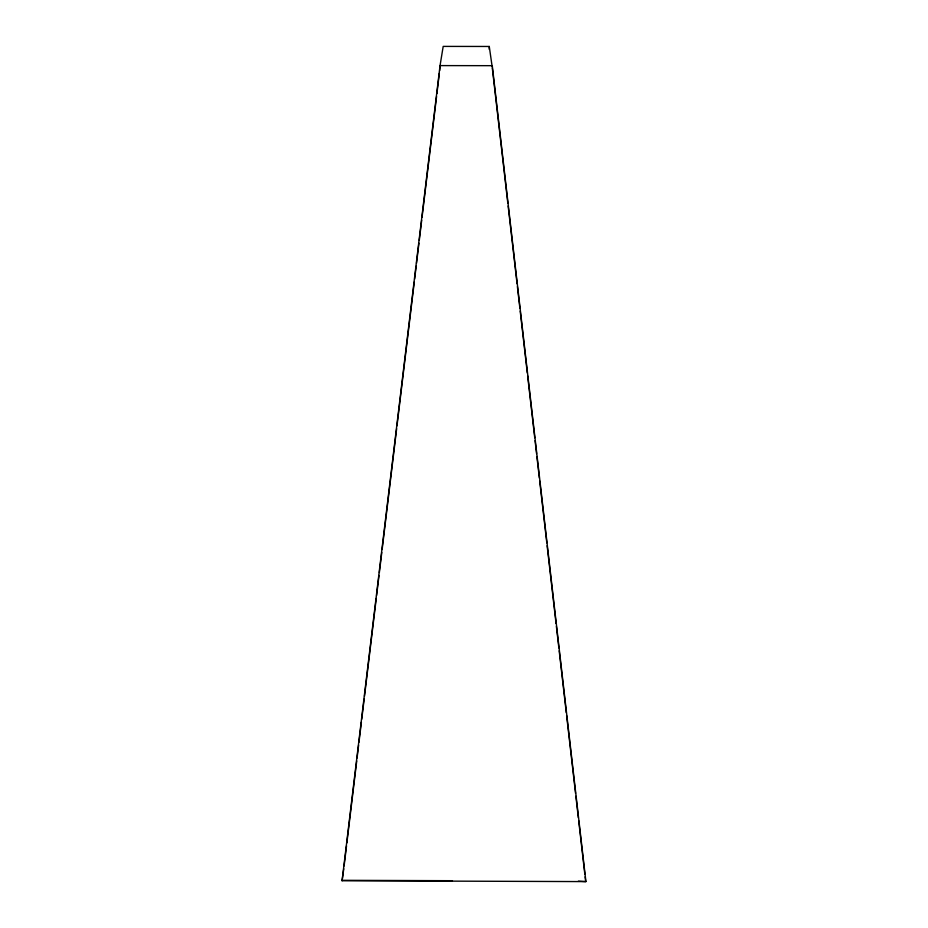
<?xml version="1.0" encoding="UTF-8"?>
<svg xmlns="http://www.w3.org/2000/svg" width="928" height="928" viewBox="0 0 928 928"><rect width="100%" height="100%" fill="white"/><g stroke="black" fill="none" stroke-linecap="round" stroke-linejoin="round"><path stroke-width="1.39" d="M489.218 49.277L489.265 46.47L443.19 46.4L440.046 65.621M342.084 880.753L440.046 65.598L492.269 65.679L585.916 881.6L342.084 880.753L343.766 868.805M344.114 865.928L346.538 845.802M346.875 842.926L356.735 760.937M357.071 758.06L358.626 745.126M358.974 742.249L361.398 722.112M361.746 719.235L364.159 699.097M364.507 696.22L376.258 598.421M376.606 595.544L379.018 575.406M379.366 572.53L381.791 552.392M382.139 549.527L396.65 428.713M396.998 425.836L414.282 282.008M414.63 279.131L416.185 266.185M416.521 263.308L418.946 243.182M419.294 240.306L421.706 220.168M422.054 217.291L436.578 96.477M436.914 93.6L439.338 73.463M439.686 70.586L440.046 65.598M492.118 66.352L489.265 46.47M342.386 880.312L452.446 880.695M578.388 881.136L585.916 881.6M492.281 67.802L507.813 203.128M508.138 205.993L517.058 283.736M517.395 286.613L519.877 308.212M520.202 311.089L527.301 372.986M527.638 375.863L534.737 437.772M535.073 440.649L536.558 453.606M536.883 456.483L539.365 478.082M539.69 480.959L546.801 542.857M547.126 545.734L556.046 623.477M556.382 626.354L558.865 647.953M559.19 650.83L566.289 712.727M566.625 715.604L575.546 793.347M575.87 796.224L578.353 817.823M578.689 820.7L584.802 873.956M585.127 876.844L585.626 881.159"/></g></svg>
